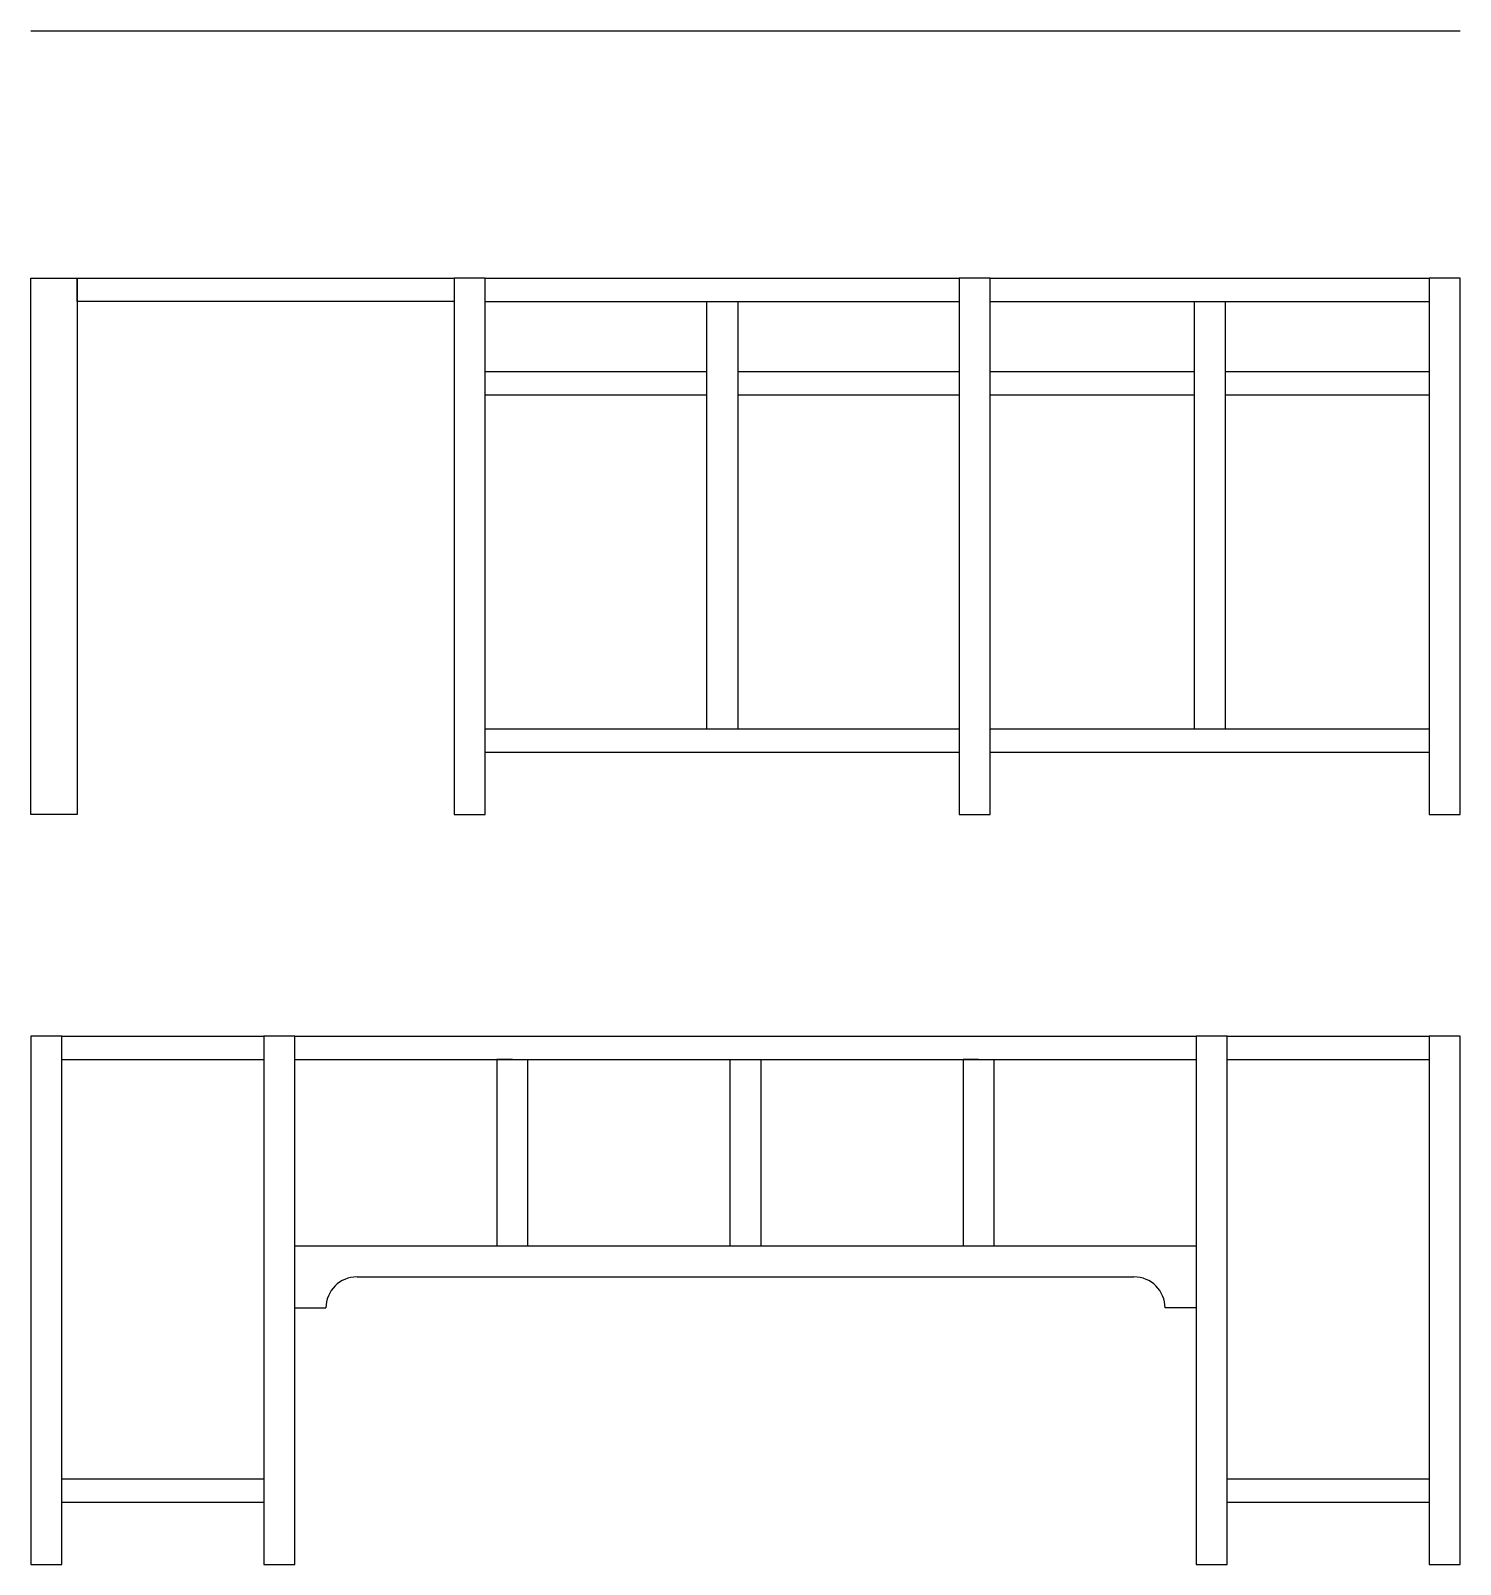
# Model space of a CAD drawing. Header units: inches. Extents: x 13.9 to 105.9, y -61.9 to 36.8.
import ezdxf

# ---------------------------------------------------------------- set-up
doc = ezdxf.new("R2010")
doc.units = ezdxf.units.IN
doc.header["$MEASUREMENT"] = 0
for name, color, linetype in [('Back', 115, 'Continuous'), ('Front', 7, 'Continuous'), ('Guide', 130, 'Continuous')]:
    doc.layers.add(name, color=color, linetype=linetype)

msp = doc.modelspace()

# ---------------------------------------------------------------- linework, layer by layer
at = {"layer": 'Back'}
for p, q in [((15.904, -27.865), (28.904, -27.865)), ((30.904, -27.865), (88.904, -27.865)), ((90.904, -27.865), (103.904, -27.865)), ((15.904, -29.365), (28.904, -29.365)), ((30.904, -29.365), (88.904, -29.365)), ((44.904, -29.365), (43.904, -29.365)), ((43.904, -29.365), (43.904, -41.365)), ((45.904, -41.365), (45.904, -29.365)), ((58.904, -29.365), (58.904, -41.365)), ((60.904, -41.365), (60.904, -29.365)), ((74.904, -29.365), (73.904, -29.365)), ((73.904, -29.365), (73.904, -41.365)), ((75.904, -41.365), (75.904, -29.365)), ((90.904, -29.365), (103.904, -29.365)), ((30.904, -41.365), (88.904, -41.365)), ((43.904, -41.365), (45.904, -41.365)), ((58.904, -41.365), (60.904, -41.365)), ((73.904, -41.365), (75.904, -41.365)), ((34.904, -43.365), (84.904, -43.365)), ((30.904, -45.365), (32.904, -45.365)), ((88.904, -45.365), (86.904, -45.365)), ((15.904, -56.365), (28.904, -56.365)), ((90.904, -56.365), (103.904, -56.365)), ((15.904, -57.865), (28.904, -57.865)), ((90.904, -61.865), (90.904, -57.865)), ((90.904, -57.865), (103.904, -57.865))]:
    msp.add_line(p, q, dxfattribs=at)
for points in [[(15.904, -61.865), (15.904, -27.865), (13.904, -27.865), (13.904, -61.865)], [(30.904, -61.865), (30.904, -27.865), (28.904, -27.865), (28.904, -61.865)], [(88.904, -27.865), (88.904, -61.865), (90.904, -61.865), (90.904, -27.865)], [(103.904, -27.865), (103.904, -61.865), (105.904, -61.865), (105.904, -27.865)]]:
    msp.add_lwpolyline(points, close=True, dxfattribs=at)
for centre, start, end in [((34.904, -45.365), 90, 180), ((84.904, -45.365), 0, 90)]:
    msp.add_arc(centre, 2, start, end, dxfattribs=at)
at = {"layer": 'Front'}
for p, q in [((13.904, 20.905), (16.904, 20.905)), ((13.904, -13.595), (13.904, 20.905)), ((16.904, 20.905), (16.904, -13.595)), ((16.904, 20.905), (41.154, 20.905)), ((16.904, 19.405), (16.904, 20.905)), ((41.154, 20.905), (41.154, -13.595)), ((43.154, 20.905), (41.154, 20.905)), ((41.154, 20.905), (41.154, 19.405)), ((43.154, -13.595), (43.154, 20.905)), ((43.154, 20.905), (73.654, 20.905)), ((73.654, 20.905), (73.654, -13.595)), ((75.654, 20.905), (73.654, 20.905)), ((75.654, -13.595), (75.654, 20.905)), ((75.654, 20.905), (103.904, 20.905)), ((105.904, 20.905), (103.904, 20.905)), ((103.904, 20.905), (103.904, -13.595)), ((105.904, -13.595), (105.904, 20.905)), ((41.154, 19.405), (16.904, 19.405)), ((43.154, 19.405), (73.654, 19.405)), ((57.404, 19.405), (57.404, -8.095)), ((59.404, 19.405), (59.404, -8.095)), ((75.654, 19.405), (103.904, 19.405)), ((88.779, 19.405), (88.779, -8.095)), ((90.779, 19.405), (90.779, -8.095)), ((43.154, 14.905), (57.404, 14.905)), ((59.404, 14.905), (73.654, 14.905)), ((75.654, 14.905), (88.779, 14.905)), ((90.779, 14.905), (103.904, 14.905)), ((43.154, 13.405), (57.404, 13.405)), ((59.404, 13.405), (73.654, 13.405)), ((75.654, 13.405), (88.779, 13.405)), ((90.779, 13.405), (103.904, 13.405)), ((43.154, -8.095), (73.654, -8.095)), ((75.654, -8.095), (103.904, -8.095)), ((43.154, -9.595), (73.654, -9.595)), ((75.654, -9.595), (103.904, -9.595)), ((16.904, -13.595), (13.904, -13.595)), ((41.154, -13.595), (43.154, -13.595)), ((73.654, -13.595), (75.654, -13.595)), ((103.904, -13.595), (105.904, -13.595))]:
    msp.add_line(p, q, dxfattribs=at)
at = {"layer": 'Guide'}
msp.add_line((13.904, 36.845), (105.904, 36.845), dxfattribs=at)

doc.saveas('drawing.dxf')
